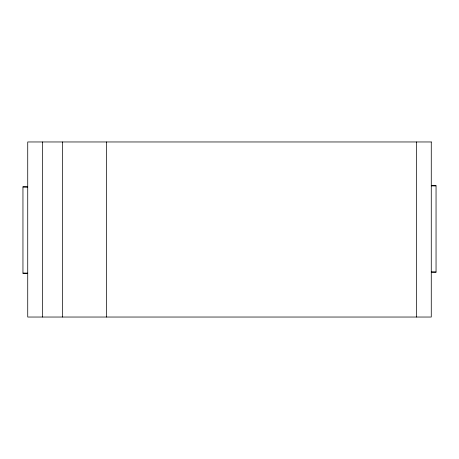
<?xml version="1.0" encoding="UTF-8"?>
<svg xmlns="http://www.w3.org/2000/svg" width="459" height="459" viewBox="0 0 459 459"><rect width="100%" height="100%" fill="white"/><g stroke="black" fill="none" stroke-linecap="round" stroke-linejoin="round"><path stroke-width="0.69" d="M431.357 185.803L436.05 185.803L436.05 272.107L431.357 272.107M27.729 273.266L22.95 273.197L22.95 186.893L27.678 186.893M22.95 273.197L27.678 273.197M431.271 185.734L436.05 185.803M22.95 186.893L27.729 187.002M431.271 271.998L436.05 272.107M416.485 141.963L416.485 317.037M106.603 141.963L106.603 317.037M62.453 141.963L62.453 317.037M42.515 141.963L42.515 317.037M431.271 141.963L27.729 141.963L27.729 317.037L431.271 317.037L431.271 141.963"/></g></svg>
